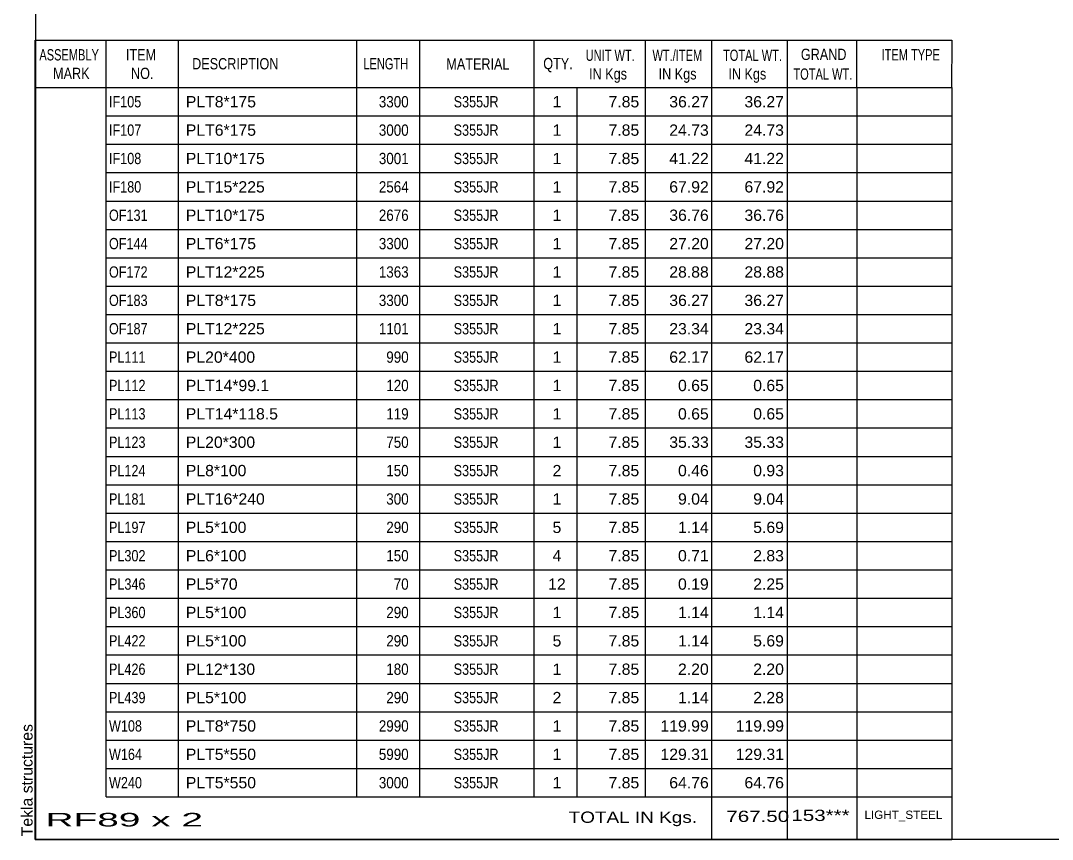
# Model space of a CAD drawing. Header units: millimetres. Extents: x -22 to 381, y -199 to 78.
# Drawn here: x -21.7 to 152.8, y -199.2 to -60.7 of the extents above; entities that cross this region are included whole.
import ezdxf

# ---------------------------------------------------------------- set-up
doc = ezdxf.new("R2010")
doc.units = ezdxf.units.MM
doc.styles.add('Arial', font='ARIAL.TTF', dxfattribs={"height": 0.2})

# ---------------------------------------------------------------- blocks, each defined once
blk = doc.blocks.new('Unknown-623588331-1210')
at = {"color": 5, "linetype": 'Continuous'}
for p, q in [((-19.14, 77.78), (-19.14, -199.22)), ((-19.14, -199.22), (380.86, -199.22))]:
    blk.add_line(p, q, dxfattribs=at)
at = {"color": 174, "linetype": 'Continuous', "style": 'Arial'}
blk.add_text('Tekla structures', height=1.9102, rotation=90, dxfattribs=at).set_placement((-19.64, -198.72))
blk = doc.blocks.new('CBS_BOM-623588331-13293')
at = {"color": 7, "linetype": 'Continuous'}
for p, q in [((-19.17, -72.05), (-19.17, -64.05)), ((-19.17, -64.05), (135.75, -64.05)), ((-7.17, -72.05), (-7.17, -64.05)), ((5.02, -72.05), (5.02, -64.05)), ((35.18, -72.05), (35.18, -64.05)), ((45.86, -72.05), (45.86, -64.05)), ((65.18, -72.05), (65.18, -64.05)), ((83.98, -72.05), (83.98, -64.05)), ((95.19, -72.05), (95.19, -64.05)), ((107.98, -72.05), (107.98, -64.05)), ((119.73, -72.05), (119.73, -64.05)), ((135.75, -64.05), (135.74, -72.04)), ((-19.17, -72.05), (135.75, -72.05)), ((-19.17, -76.85), (-19.17, -72.05)), ((-7.17, -76.85), (-7.17, -72.05)), ((5.02, -76.85), (5.02, -72.05)), ((35.18, -76.85), (35.18, -72.05)), ((45.86, -76.85), (45.86, -72.05)), ((65.18, -76.85), (65.18, -72.05)), ((72.44, -76.85), (72.44, -72.05)), ((83.98, -76.85), (83.98, -72.05)), ((95.19, -76.85), (95.19, -72.05)), ((107.98, -76.85), (107.98, -72.05)), ((119.74, -76.85), (119.74, -72.05)), ((135.75, -72.05), (135.75, -76.85)), ((-19.17, -81.65), (-19.17, -76.85)), ((-7.17, -76.85), (135.75, -76.85)), ((-7.17, -81.65), (-7.17, -76.85)), ((5.02, -81.65), (5.02, -76.85)), ((35.18, -81.65), (35.18, -76.85)), ((45.86, -81.65), (45.86, -76.85)), ((65.18, -81.65), (65.18, -76.85)), ((72.44, -81.65), (72.44, -76.85)), ((83.98, -81.65), (83.98, -76.85)), ((95.19, -81.65), (95.19, -76.85)), ((107.98, -81.65), (107.98, -76.85)), ((119.74, -81.65), (119.74, -76.85)), ((135.75, -76.85), (135.75, -81.65)), ((-19.17, -86.45), (-19.17, -81.65)), ((-7.17, -81.65), (135.75, -81.65)), ((-7.17, -86.45), (-7.17, -81.65)), ((5.02, -86.45), (5.02, -81.65)), ((35.18, -86.45), (35.18, -81.65)), ((45.86, -86.45), (45.86, -81.65)), ((65.18, -86.45), (65.18, -81.65)), ((72.44, -86.45), (72.44, -81.65)), ((83.98, -86.45), (83.98, -81.65)), ((95.19, -86.45), (95.19, -81.65)), ((107.98, -86.45), (107.98, -81.65)), ((119.74, -86.45), (119.74, -81.65)), ((135.75, -81.65), (135.75, -86.45)), ((-19.17, -91.25), (-19.17, -86.45)), ((-7.17, -86.45), (135.75, -86.45)), ((-7.17, -91.25), (-7.17, -86.45)), ((5.02, -91.25), (5.02, -86.45)), ((35.18, -91.25), (35.18, -86.45)), ((45.86, -91.25), (45.86, -86.45)), ((65.18, -91.25), (65.18, -86.45)), ((72.44, -91.25), (72.44, -86.45)), ((83.98, -91.25), (83.98, -86.45)), ((95.19, -91.25), (95.19, -86.45)), ((107.98, -91.25), (107.98, -86.45)), ((119.74, -91.25), (119.74, -86.45)), ((135.75, -86.45), (135.75, -91.25)), ((-19.17, -96.05), (-19.17, -91.25)), ((-7.17, -91.25), (135.75, -91.25)), ((-7.17, -96.05), (-7.17, -91.25)), ((5.02, -96.05), (5.02, -91.25)), ((35.18, -96.05), (35.18, -91.25)), ((45.86, -96.05), (45.86, -91.25)), ((65.18, -96.05), (65.18, -91.25)), ((72.44, -96.05), (72.44, -91.25)), ((83.98, -96.05), (83.98, -91.25)), ((95.19, -96.05), (95.19, -91.25)), ((107.98, -96.05), (107.98, -91.25)), ((119.74, -96.05), (119.74, -91.25)), ((135.75, -91.25), (135.75, -96.05)), ((-19.17, -100.85), (-19.17, -96.05)), ((-7.17, -96.05), (135.75, -96.05)), ((-7.17, -100.85), (-7.17, -96.05)), ((5.02, -100.85), (5.02, -96.05)), ((35.18, -100.85), (35.18, -96.05)), ((45.86, -100.85), (45.86, -96.05)), ((65.18, -100.85), (65.18, -96.05)), ((72.44, -100.85), (72.44, -96.05)), ((83.98, -100.85), (83.98, -96.05)), ((95.19, -100.85), (95.19, -96.05)), ((107.98, -100.85), (107.98, -96.05)), ((119.74, -100.85), (119.74, -96.05)), ((135.75, -96.05), (135.75, -100.85)), ((-19.17, -105.65), (-19.17, -100.85)), ((-7.17, -100.85), (135.75, -100.85)), ((-7.17, -105.65), (-7.17, -100.85)), ((5.02, -105.65), (5.02, -100.85)), ((35.18, -105.65), (35.18, -100.85)), ((45.86, -105.65), (45.86, -100.85)), ((65.18, -105.65), (65.18, -100.85)), ((72.44, -105.65), (72.44, -100.85)), ((83.98, -105.65), (83.98, -100.85)), ((95.19, -105.65), (95.19, -100.85)), ((107.98, -105.65), (107.98, -100.85)), ((119.74, -105.65), (119.74, -100.85)), ((135.75, -100.85), (135.75, -105.65)), ((-19.17, -110.45), (-19.17, -105.65)), ((-7.17, -105.65), (135.75, -105.65)), ((-7.17, -110.45), (-7.17, -105.65)), ((5.02, -110.45), (5.02, -105.65)), ((35.18, -110.45), (35.18, -105.65)), ((45.86, -110.45), (45.86, -105.65)), ((65.18, -110.45), (65.18, -105.65)), ((72.44, -110.45), (72.44, -105.65)), ((83.98, -110.45), (83.98, -105.65)), ((95.19, -110.45), (95.19, -105.65)), ((107.98, -110.45), (107.98, -105.65)), ((119.74, -110.45), (119.74, -105.65)), ((135.75, -105.65), (135.75, -110.45)), ((-19.17, -115.25), (-19.17, -110.45)), ((-7.17, -110.45), (135.75, -110.45)), ((-7.17, -115.25), (-7.17, -110.45)), ((5.02, -115.25), (5.02, -110.45)), ((35.18, -115.25), (35.18, -110.45)), ((45.86, -115.25), (45.86, -110.45)), ((65.18, -115.25), (65.18, -110.45)), ((72.44, -115.25), (72.44, -110.45)), ((83.98, -115.25), (83.98, -110.45)), ((95.19, -115.25), (95.19, -110.45)), ((107.98, -115.25), (107.98, -110.45)), ((119.74, -115.25), (119.74, -110.45)), ((135.75, -110.45), (135.75, -115.25)), ((-19.17, -120.05), (-19.17, -115.25)), ((-7.17, -115.25), (135.75, -115.25)), ((-7.17, -120.05), (-7.17, -115.25)), ((5.02, -120.05), (5.02, -115.25)), ((35.18, -120.05), (35.18, -115.25)), ((45.86, -120.05), (45.86, -115.25)), ((65.18, -120.05), (65.18, -115.25)), ((72.44, -120.05), (72.44, -115.25)), ((83.98, -120.05), (83.98, -115.25)), ((95.19, -120.05), (95.19, -115.25)), ((107.98, -120.05), (107.98, -115.25)), ((119.74, -120.05), (119.74, -115.25)), ((135.75, -115.25), (135.75, -120.05)), ((-19.17, -124.85), (-19.17, -120.05)), ((-7.17, -120.05), (135.75, -120.05)), ((-7.17, -124.85), (-7.17, -120.05)), ((5.02, -124.85), (5.02, -120.05)), ((35.18, -124.85), (35.18, -120.05)), ((45.86, -124.85), (45.86, -120.05)), ((65.18, -124.85), (65.18, -120.05)), ((72.44, -124.85), (72.44, -120.05)), ((83.98, -124.85), (83.98, -120.05)), ((95.19, -124.85), (95.19, -120.05)), ((107.98, -124.85), (107.98, -120.05)), ((119.74, -124.85), (119.74, -120.05)), ((135.75, -120.05), (135.75, -124.85)), ((-19.17, -129.65), (-19.17, -124.85)), ((-7.17, -124.85), (135.75, -124.85)), ((-7.17, -129.65), (-7.17, -124.85)), ((5.02, -129.65), (5.02, -124.85)), ((35.18, -129.65), (35.18, -124.85)), ((45.86, -129.65), (45.86, -124.85)), ((65.18, -129.65), (65.18, -124.85)), ((72.44, -129.65), (72.44, -124.85)), ((83.98, -129.65), (83.98, -124.85)), ((95.19, -129.65), (95.19, -124.85)), ((107.98, -129.65), (107.98, -124.85)), ((119.74, -129.65), (119.74, -124.85)), ((135.75, -124.85), (135.75, -129.65)), ((-19.17, -134.45), (-19.17, -129.65)), ((-7.17, -129.65), (135.75, -129.65)), ((-7.17, -134.45), (-7.17, -129.65)), ((5.02, -134.45), (5.02, -129.65)), ((35.18, -134.45), (35.18, -129.65)), ((45.86, -134.45), (45.86, -129.65)), ((65.18, -134.45), (65.18, -129.65)), ((72.44, -134.45), (72.44, -129.65)), ((83.98, -134.45), (83.98, -129.65)), ((95.19, -134.45), (95.19, -129.65)), ((107.98, -134.45), (107.98, -129.65)), ((119.74, -134.45), (119.74, -129.65)), ((135.75, -129.65), (135.75, -134.45)), ((-19.17, -139.25), (-19.17, -134.45)), ((-7.17, -134.45), (135.75, -134.45)), ((-7.17, -139.25), (-7.17, -134.45)), ((5.02, -139.25), (5.02, -134.45)), ((35.18, -139.25), (35.18, -134.45)), ((45.86, -139.25), (45.86, -134.45)), ((65.18, -139.25), (65.18, -134.45)), ((72.44, -139.25), (72.44, -134.45)), ((83.98, -139.25), (83.98, -134.45)), ((95.19, -139.25), (95.19, -134.45)), ((107.98, -139.25), (107.98, -134.45)), ((119.74, -139.25), (119.74, -134.45)), ((135.75, -134.45), (135.75, -139.25)), ((-19.17, -144.05), (-19.17, -139.25)), ((-7.17, -139.25), (135.75, -139.25)), ((-7.17, -144.05), (-7.17, -139.25)), ((5.02, -144.05), (5.02, -139.25)), ((35.18, -144.05), (35.18, -139.25)), ((45.86, -144.05), (45.86, -139.25)), ((65.18, -144.05), (65.18, -139.25)), ((72.44, -144.05), (72.44, -139.25)), ((83.98, -144.05), (83.98, -139.25)), ((95.19, -144.05), (95.19, -139.25)), ((107.98, -144.05), (107.98, -139.25)), ((119.74, -144.05), (119.74, -139.25)), ((135.75, -139.25), (135.75, -144.05)), ((-19.17, -148.85), (-19.17, -144.05)), ((-7.17, -144.05), (135.75, -144.05)), ((-7.17, -148.85), (-7.17, -144.05)), ((5.02, -148.85), (5.02, -144.05)), ((35.18, -148.85), (35.18, -144.05)), ((45.86, -148.85), (45.86, -144.05)), ((65.18, -148.85), (65.18, -144.05)), ((72.44, -148.85), (72.44, -144.05)), ((83.98, -148.85), (83.98, -144.05)), ((95.19, -148.85), (95.19, -144.05)), ((107.98, -148.85), (107.98, -144.05)), ((119.74, -148.85), (119.74, -144.05)), ((135.75, -144.05), (135.75, -148.85)), ((-19.17, -153.65), (-19.17, -148.85)), ((-7.17, -148.85), (135.75, -148.85)), ((-7.17, -153.65), (-7.17, -148.85)), ((5.02, -153.65), (5.02, -148.85)), ((35.18, -153.65), (35.18, -148.85)), ((45.86, -153.65), (45.86, -148.85)), ((65.18, -153.65), (65.18, -148.85)), ((72.44, -153.65), (72.44, -148.85)), ((83.98, -153.65), (83.98, -148.85)), ((95.19, -153.65), (95.19, -148.85)), ((107.98, -153.65), (107.98, -148.85)), ((119.74, -153.65), (119.74, -148.85)), ((135.75, -148.85), (135.75, -153.65)), ((-19.17, -158.45), (-19.17, -153.65)), ((-7.17, -153.65), (135.75, -153.65)), ((-7.17, -158.45), (-7.17, -153.65)), ((5.02, -158.45), (5.02, -153.65)), ((35.18, -158.45), (35.18, -153.65)), ((45.86, -158.45), (45.86, -153.65)), ((65.18, -158.45), (65.18, -153.65)), ((72.44, -158.45), (72.44, -153.65)), ((83.98, -158.45), (83.98, -153.65)), ((95.19, -158.45), (95.19, -153.65)), ((107.98, -158.45), (107.98, -153.65)), ((119.74, -158.45), (119.74, -153.65)), ((135.75, -153.65), (135.75, -158.45)), ((-19.17, -163.25), (-19.17, -158.45)), ((-7.17, -158.45), (135.75, -158.45)), ((-7.17, -163.25), (-7.17, -158.45)), ((5.02, -163.25), (5.02, -158.45)), ((35.18, -163.25), (35.18, -158.45)), ((45.86, -163.25), (45.86, -158.45)), ((65.18, -163.25), (65.18, -158.45)), ((72.44, -163.25), (72.44, -158.45)), ((83.98, -163.25), (83.98, -158.45)), ((95.19, -163.25), (95.19, -158.45)), ((107.98, -163.25), (107.98, -158.45)), ((119.74, -163.25), (119.74, -158.45)), ((135.75, -158.45), (135.75, -163.25)), ((-19.17, -168.05), (-19.17, -163.25)), ((-7.17, -163.25), (135.75, -163.25)), ((-7.17, -168.05), (-7.17, -163.25)), ((5.02, -168.05), (5.02, -163.25)), ((35.18, -168.05), (35.18, -163.25)), ((45.86, -168.05), (45.86, -163.25)), ((65.18, -168.05), (65.18, -163.25)), ((72.44, -168.05), (72.44, -163.25)), ((83.98, -168.05), (83.98, -163.25)), ((95.19, -168.05), (95.19, -163.25)), ((107.98, -168.05), (107.98, -163.25)), ((119.74, -168.05), (119.74, -163.25)), ((135.75, -163.25), (135.75, -168.05)), ((-19.17, -172.85), (-19.17, -168.05)), ((-7.17, -168.05), (135.75, -168.05)), ((-7.17, -172.85), (-7.17, -168.05)), ((5.02, -172.85), (5.02, -168.05)), ((35.18, -172.85), (35.18, -168.05)), ((45.86, -172.85), (45.86, -168.05)), ((65.18, -172.85), (65.18, -168.05)), ((72.44, -172.85), (72.44, -168.05)), ((83.98, -172.85), (83.98, -168.05)), ((95.19, -172.85), (95.19, -168.05)), ((107.98, -172.85), (107.98, -168.05)), ((119.74, -172.85), (119.74, -168.05)), ((135.75, -168.05), (135.75, -172.85)), ((-19.17, -177.65), (-19.17, -172.85)), ((-7.17, -172.85), (135.75, -172.85)), ((-7.17, -177.65), (-7.17, -172.85)), ((5.02, -177.65), (5.02, -172.85)), ((35.18, -177.65), (35.18, -172.85)), ((45.86, -177.65), (45.86, -172.85)), ((65.18, -177.65), (65.18, -172.85)), ((72.44, -177.65), (72.44, -172.85)), ((83.98, -177.65), (83.98, -172.85)), ((95.19, -177.65), (95.19, -172.85)), ((107.98, -177.65), (107.98, -172.85)), ((119.74, -177.65), (119.74, -172.85)), ((135.75, -172.85), (135.75, -177.65)), ((-19.17, -182.45), (-19.17, -177.65)), ((-7.17, -177.65), (135.75, -177.65)), ((-7.17, -182.45), (-7.17, -177.65)), ((5.02, -182.45), (5.02, -177.65)), ((35.18, -182.45), (35.18, -177.65)), ((45.86, -182.45), (45.86, -177.65)), ((65.18, -182.45), (65.18, -177.65)), ((72.44, -182.45), (72.44, -177.65)), ((83.98, -182.45), (83.98, -177.65)), ((95.19, -182.45), (95.19, -177.65)), ((107.98, -182.45), (107.98, -177.65)), ((119.74, -182.45), (119.74, -177.65)), ((135.75, -177.65), (135.75, -182.45)), ((-19.17, -187.25), (-19.17, -182.45)), ((-7.17, -182.45), (135.75, -182.45)), ((-7.17, -187.25), (-7.17, -182.45)), ((5.02, -187.25), (5.02, -182.45)), ((35.18, -187.25), (35.18, -182.45)), ((45.86, -187.25), (45.86, -182.45)), ((65.18, -187.25), (65.18, -182.45)), ((72.44, -187.25), (72.44, -182.45)), ((83.98, -187.25), (83.98, -182.45)), ((95.19, -187.25), (95.19, -182.45)), ((107.98, -187.25), (107.98, -182.45)), ((119.74, -187.25), (119.74, -182.45)), ((135.75, -182.45), (135.75, -187.25)), ((-19.17, -192.05), (-19.17, -187.25)), ((-7.17, -187.25), (135.75, -187.25)), ((-7.17, -192.05), (-7.17, -187.25)), ((5.02, -192.05), (5.02, -187.25)), ((35.18, -192.05), (35.18, -187.25)), ((45.86, -192.05), (45.86, -187.25)), ((65.18, -192.05), (65.18, -187.25)), ((72.44, -192.05), (72.44, -187.25)), ((83.98, -192.05), (83.98, -187.25)), ((95.19, -192.05), (95.19, -187.25)), ((107.98, -192.05), (107.98, -187.25)), ((119.74, -192.05), (119.74, -187.25)), ((135.75, -187.25), (135.75, -192.05)), ((-19.17, -199.25), (-19.17, -192.07)), ((-7.17, -192.05), (135.75, -192.05)), ((95.19, -199.25), (95.19, -192.07)), ((107.98, -199.25), (107.98, -192.07)), ((119.78, -199.25), (119.78, -192.07)), ((135.75, -192.05), (135.75, -199.25)), ((-19.17, -199.25), (135.75, -199.25))]:
    blk.add_line(p, q, dxfattribs=at)
at = {"color": 3, "linetype": 'Continuous', "style": 'Arial'}
for s, height, width, p in [('ASSEMBLY', 1.91, 0.7, (-18.49, -67.47)), ('ITEM', 1.91, 0.8, (-3.85, -67.47)), ('UNIT WT.', 1.91, 0.7, (73.87, -67.55)), ('WT./ITEM', 1.91, 0.7, (85.16, -67.55)), ('TOTAL WT.', 1.91, 0.7, (97.09, -67.55)), ('GRAND', 1.91, 0.8, (110.25, -67.39)), ('ITEM TYPE', 1.91, 0.7, (123.89, -67.47)), ('DESCRIPTION', 1.9102, 0.8, (7.34, -68.98)), ('LENGTH', 1.91, 0.7, (36.29, -68.98)), ('MATERIAL', 1.91, 0.8, (50.31, -69.02)), ('QTY.', 1.91, 0.8, (66.7, -68.95)), ('MARK', 1.91, 0.8, (-16.17, -70.61)), ('NO.', 1.91, 0.8, (-2.99, -70.61)), ('IN Kgs', 1.91, 0.8, (74.45, -70.69)), ('IN Kgs', 1.91, 0.8, (86.2, -70.69)), ('IN Kgs', 1.91, 0.8, (97.99, -70.69)), ('TOTAL WT.', 1.91, 0.7, (108.99, -70.73))]:
    blk.add_text(s, height=height, dxfattribs=dict(at, width=width)).set_placement(p)
at = {"color": 7, "linetype": 'Continuous', "style": 'Arial'}
for s, width, p in [('IF105', 0.8, (-6.72, -75.41)), ('3300', 0.85, (38.9, -75.41)), ('S355JR', 0.8, (51.55, -75.41)), ('IF107', 0.8, (-6.72, -80.21)), ('3000', 0.85, (38.9, -80.21)), ('S355JR', 0.8, (51.55, -80.21)), ('IF108', 0.8, (-6.72, -85.01)), ('3001', 0.85, (38.9, -85.01)), ('S355JR', 0.8, (51.55, -85.01)), ('IF180', 0.8, (-6.72, -89.81)), ('2564', 0.85, (38.9, -89.81)), ('S355JR', 0.8, (51.55, -89.81)), ('OF131', 0.8, (-6.72, -94.61)), ('2676', 0.85, (38.9, -94.61)), ('S355JR', 0.8, (51.55, -94.61)), ('OF144', 0.8, (-6.72, -99.41)), ('3300', 0.85, (38.9, -99.41)), ('S355JR', 0.8, (51.55, -99.41)), ('OF172', 0.8, (-6.72, -104.21)), ('1363', 0.85, (38.9, -104.21)), ('S355JR', 0.8, (51.55, -104.21)), ('OF183', 0.8, (-6.72, -109.01)), ('3300', 0.85, (38.9, -109.01)), ('S355JR', 0.8, (51.55, -109.01)), ('OF187', 0.8, (-6.72, -113.81)), ('1101', 0.85, (38.9, -113.81)), ('S355JR', 0.8, (51.55, -113.81)), ('PL111', 0.8, (-6.72, -118.61)), ('990', 0.85, (40.16, -118.61)), ('S355JR', 0.8, (51.55, -118.61)), ('PL112', 0.8, (-6.72, -123.41)), ('120', 0.85, (40.16, -123.41)), ('S355JR', 0.8, (51.55, -123.41)), ('PL113', 0.8, (-6.72, -128.21)), ('119', 0.85, (40.16, -128.21)), ('S355JR', 0.8, (51.55, -128.21)), ('PL123', 0.8, (-6.72, -133.01)), ('750', 0.85, (40.16, -133.01)), ('S355JR', 0.8, (51.55, -133.01)), ('PL124', 0.8, (-6.72, -137.81)), ('150', 0.85, (40.16, -137.81)), ('S355JR', 0.8, (51.55, -137.81)), ('PL181', 0.8, (-6.72, -142.61)), ('300', 0.85, (40.16, -142.61)), ('S355JR', 0.8, (51.55, -142.61)), ('PL197', 0.8, (-6.72, -147.41)), ('290', 0.85, (40.16, -147.41)), ('S355JR', 0.8, (51.55, -147.41)), ('PL302', 0.8, (-6.72, -152.21)), ('150', 0.85, (40.16, -152.21)), ('S355JR', 0.8, (51.55, -152.21)), ('PL346', 0.8, (-6.72, -157.01)), ('70', 0.85, (41.42, -157.01)), ('S355JR', 0.8, (51.55, -157.01)), ('PL360', 0.8, (-6.72, -161.81)), ('290', 0.85, (40.16, -161.81)), ('S355JR', 0.8, (51.55, -161.81)), ('PL422', 0.8, (-6.72, -166.61)), ('290', 0.85, (40.16, -166.61)), ('S355JR', 0.8, (51.55, -166.61)), ('PL426', 0.8, (-6.72, -171.41)), ('180', 0.85, (40.16, -171.41)), ('S355JR', 0.8, (51.55, -171.41)), ('PL439', 0.8, (-6.72, -176.21)), ('290', 0.85, (40.16, -176.21)), ('S355JR', 0.8, (51.55, -176.21)), ('W108', 0.8, (-6.72, -181.01)), ('2990', 0.85, (38.9, -181.01)), ('S355JR', 0.8, (51.55, -181.01)), ('W164', 0.8, (-6.72, -185.81)), ('5990', 0.85, (38.9, -185.81)), ('S355JR', 0.8, (51.55, -185.81)), ('W240', 0.8, (-6.72, -190.61)), ('3000', 0.85, (38.9, -190.61)), ('S355JR', 0.8, (51.55, -190.61))]:
    blk.add_text(s, height=1.91, dxfattribs=dict(at, width=width)).set_placement(p)
for s, height, p in [('PLT8*175', 1.91, (6.27, -75.41)), ('1', 1.91, (68.27, -75.41)), ('7.85', 1.91, (77.73, -75.41)), ('36.27', 1.91, (88, -75.41)), ('36.27', 1.91, (100.71, -75.41)), ('PLT6*175', 1.91, (6.27, -80.21)), ('1', 1.91, (68.27, -80.21)), ('7.85', 1.91, (77.73, -80.21)), ('24.73', 1.91, (88, -80.21)), ('24.73', 1.91, (100.71, -80.21)), ('PLT10*175', 1.91, (6.27, -85.01)), ('1', 1.91, (68.27, -85.01)), ('7.85', 1.91, (77.73, -85.01)), ('41.22', 1.91, (88, -85.01)), ('41.22', 1.91, (100.71, -85.01)), ('PLT15*225', 1.91, (6.27, -89.81)), ('1', 1.91, (68.27, -89.81)), ('7.85', 1.91, (77.73, -89.81)), ('67.92', 1.91, (88, -89.81)), ('67.92', 1.91, (100.71, -89.81)), ('PLT10*175', 1.91, (6.27, -94.61)), ('1', 1.91, (68.27, -94.61)), ('7.85', 1.91, (77.73, -94.61)), ('36.76', 1.91, (88, -94.61)), ('36.76', 1.91, (100.71, -94.61)), ('PLT6*175', 1.91, (6.27, -99.41)), ('1', 1.91, (68.27, -99.41)), ('7.85', 1.91, (77.73, -99.41)), ('27.20', 1.91, (88, -99.41)), ('27.20', 1.91, (100.71, -99.41)), ('PLT12*225', 1.91, (6.27, -104.21)), ('1', 1.91, (68.27, -104.21)), ('7.85', 1.91, (77.73, -104.21)), ('28.88', 1.91, (88, -104.21)), ('28.88', 1.91, (100.71, -104.21)), ('PLT8*175', 1.91, (6.27, -109.01)), ('1', 1.91, (68.27, -109.01)), ('7.85', 1.91, (77.73, -109.01)), ('36.27', 1.91, (88, -109.01)), ('36.27', 1.91, (100.71, -109.01)), ('PLT12*225', 1.91, (6.27, -113.81)), ('1', 1.91, (68.27, -113.81)), ('7.85', 1.91, (77.73, -113.81)), ('23.34', 1.91, (88, -113.81)), ('23.34', 1.91, (100.71, -113.81)), ('PL20*400', 1.91, (6.27, -118.61)), ('1', 1.91, (68.27, -118.61)), ('7.85', 1.91, (77.73, -118.61)), ('62.17', 1.91, (88, -118.61)), ('62.17', 1.91, (100.71, -118.61)), ('PLT14*99.1', 1.91, (6.27, -123.41)), ('1', 1.91, (68.27, -123.41)), ('7.85', 1.91, (77.73, -123.41)), ('0.65', 1.91, (89.48, -123.41)), ('0.65', 1.91, (102.19, -123.41)), ('PLT14*118.5', 1.9102, (6.27, -128.21)), ('1', 1.91, (68.27, -128.21)), ('7.85', 1.91, (77.73, -128.21)), ('0.65', 1.91, (89.48, -128.21)), ('0.65', 1.91, (102.19, -128.21)), ('PL20*300', 1.91, (6.27, -133.01)), ('1', 1.91, (68.27, -133.01)), ('7.85', 1.91, (77.73, -133.01)), ('35.33', 1.91, (88, -133.01)), ('35.33', 1.91, (100.71, -133.01)), ('PL8*100', 1.91, (6.27, -137.81)), ('2', 1.91, (68.27, -137.81)), ('7.85', 1.91, (77.73, -137.81)), ('0.46', 1.91, (89.48, -137.81)), ('0.93', 1.91, (102.19, -137.81)), ('PLT16*240', 1.91, (6.27, -142.61)), ('1', 1.91, (68.27, -142.61)), ('7.85', 1.91, (77.73, -142.61)), ('9.04', 1.91, (89.48, -142.61)), ('9.04', 1.91, (102.19, -142.61)), ('PL5*100', 1.91, (6.27, -147.41)), ('5', 1.91, (68.27, -147.41)), ('7.85', 1.91, (77.73, -147.41)), ('1.14', 1.91, (89.48, -147.41)), ('5.69', 1.91, (102.19, -147.41)), ('PL6*100', 1.91, (6.27, -152.21)), ('4', 1.91, (68.27, -152.21)), ('7.85', 1.91, (77.73, -152.21)), ('0.71', 1.91, (89.48, -152.21)), ('2.83', 1.91, (102.19, -152.21)), ('PL5*70', 1.91, (6.27, -157.01)), ('12', 1.91, (67.52, -157.01)), ('7.85', 1.91, (77.73, -157.01)), ('0.19', 1.91, (89.48, -157.01)), ('2.25', 1.91, (102.19, -157.01)), ('PL5*100', 1.91, (6.27, -161.81)), ('1', 1.91, (68.27, -161.81)), ('7.85', 1.91, (77.73, -161.81)), ('1.14', 1.91, (89.48, -161.81)), ('1.14', 1.91, (102.19, -161.81)), ('PL5*100', 1.91, (6.27, -166.61)), ('5', 1.91, (68.27, -166.61)), ('7.85', 1.91, (77.73, -166.61)), ('1.14', 1.91, (89.48, -166.61)), ('5.69', 1.91, (102.19, -166.61)), ('PL12*130', 1.91, (6.27, -171.41)), ('1', 1.91, (68.27, -171.41)), ('7.85', 1.91, (77.73, -171.41)), ('2.20', 1.91, (89.48, -171.41)), ('2.20', 1.91, (102.19, -171.41)), ('PL5*100', 1.91, (6.27, -176.21)), ('2', 1.91, (68.27, -176.21)), ('7.85', 1.91, (77.73, -176.21)), ('1.14', 1.91, (89.48, -176.21)), ('2.28', 1.91, (102.19, -176.21)), ('PLT8*750', 1.91, (6.27, -181.01)), ('1', 1.91, (68.27, -181.01)), ('7.85', 1.91, (77.73, -181.01)), ('119.99', 1.91, (86.51, -181.01)), ('119.99', 1.91, (99.23, -181.01)), ('PLT5*550', 1.91, (6.27, -185.81)), ('1', 1.91, (68.27, -185.81)), ('7.85', 1.91, (77.73, -185.81)), ('129.31', 1.91, (86.51, -185.81)), ('129.31', 1.91, (99.23, -185.81)), ('PLT5*550', 1.91, (6.27, -190.61)), ('1', 1.91, (68.27, -190.61)), ('7.85', 1.91, (77.73, -190.61)), ('64.76', 1.91, (88, -190.61)), ('64.76', 1.91, (100.71, -190.61))]:
    blk.add_text(s, height=height, dxfattribs=at).set_placement(p)
at = {"color": 6, "linetype": 'Continuous', "style": 'Arial'}
for s, height, width, p in [('RF89 x 2', 2.292, 2.05, (-17.45, -197.06)), ('TOTAL IN Kgs.', 1.9102, 1.2, (70.99, -196.45)), ('767.50', 1.91, 1.3, (97.65, -196.3)), ('153***', 1.91, 1.3, (108.65, -196.14))]:
    blk.add_text(s, height=height, dxfattribs=dict(at, width=width)).set_placement(p)
blk.add_text('LIGHT_STEEL', height=1.4135, dxfattribs=at).set_placement((121, -195.79))

msp = doc.modelspace()

# ---------------------------------------------------------------- block references
for name in ['Unknown-623588331-1210', 'CBS_BOM-623588331-13293']:
    msp.add_blockref(name, (0, 0))

doc.saveas('drawing.dxf')
